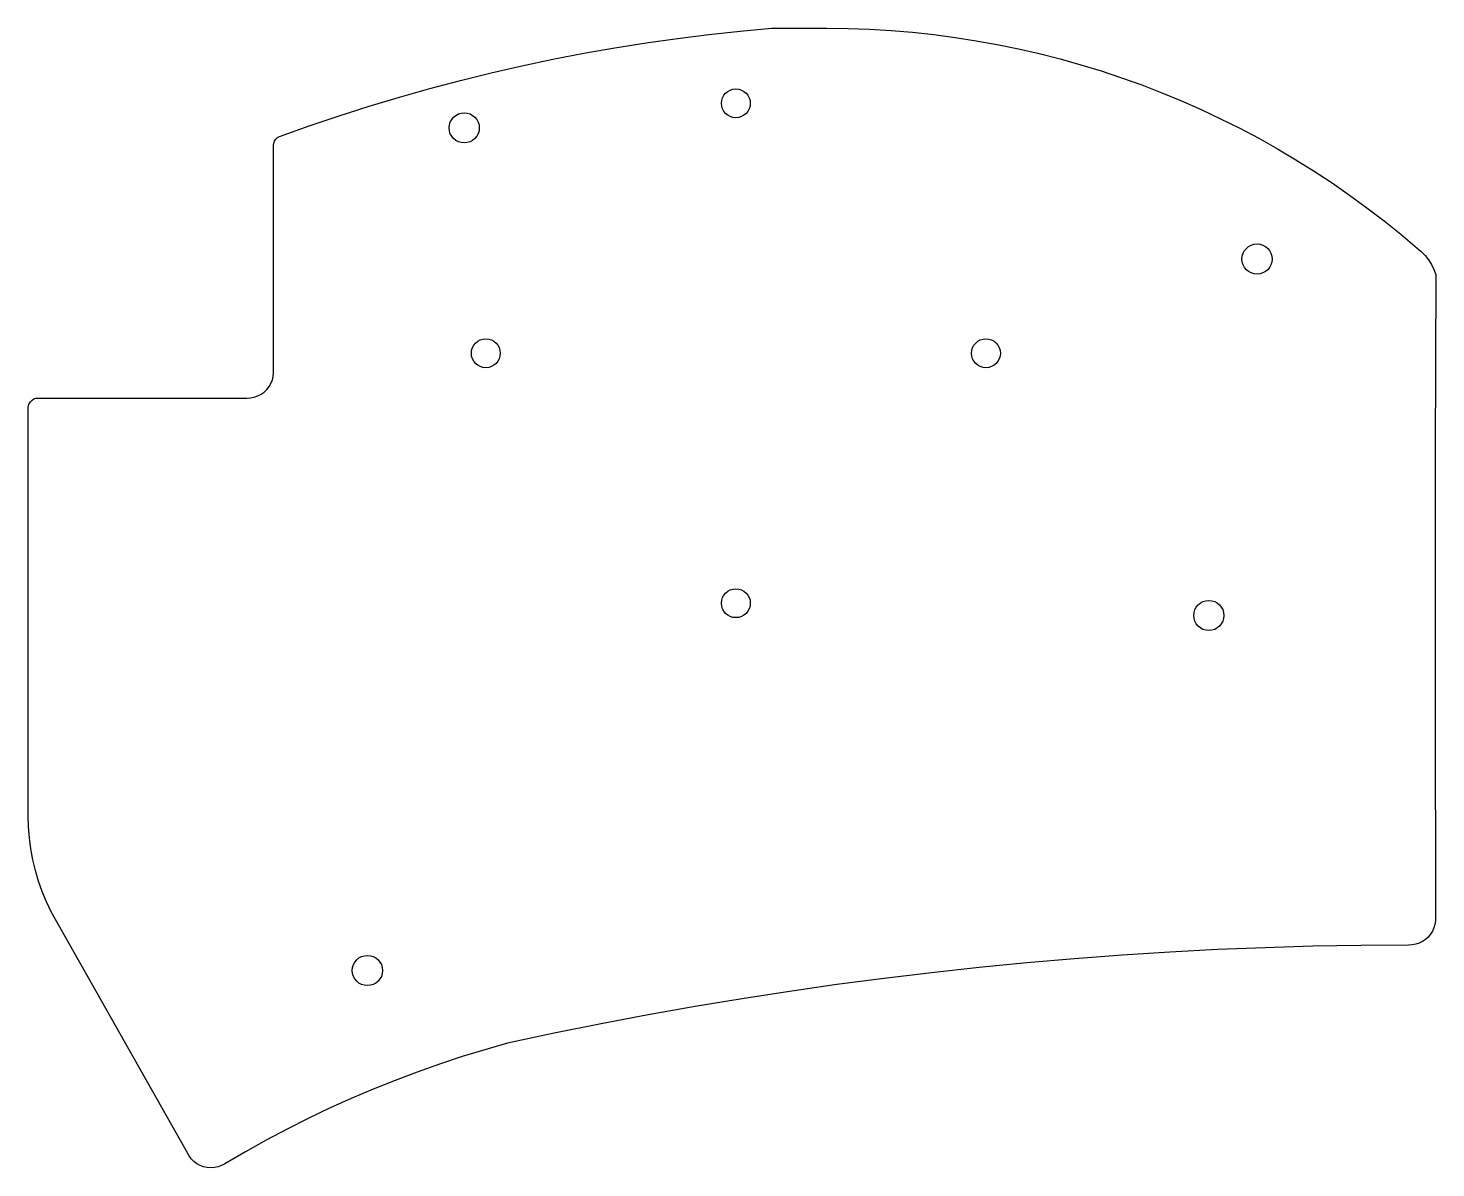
# Model space of a CAD drawing. Header units: millimetres. Extents: x 18 to 125, y -117 to -30.
import ezdxf

# ---------------------------------------------------------------- set-up
doc = ezdxf.new("R2010")
doc.units = ezdxf.units.MM
doc.layers.get('0').update_dxf_attribs({"linetype": 'CONTINUOUS'})

msp = doc.modelspace()

# ---------------------------------------------------------------- linework, layer by layer
msp.add_lwpolyline([(78.735857, -30.123628), (80.369922, -30.143037), (82.003063, -30.201311), (83.634356, -30.298396), (85.262881, -30.434238), (86.887715, -30.60876), (88.507941, -30.821864), (90.122643, -31.073428), (91.730907, -31.36331), (93.331824, -31.691348), (94.92449, -32.057354), (96.508003, -32.461123), (98.08147, -32.902426), (99.644, -33.381013), (101.194709, -33.896615), (102.732722, -34.448939), (104.257168, -35.037673), (105.767186, -35.662485), (107.261923, -36.323021), (108.740533, -37.018908), (110.20218, -37.749752), (111.646037, -38.51514), (113.07129, -39.31464), (114.477132, -40.1478), (115.862767, -41.014148), (117.227414, -41.913194), (118.570299, -42.844432), (119.890665, -43.807333), (121.187765, -44.801354), (122.460865, -45.825932), (123.709246, -46.880489), (124.029535, -47.148696), (124.320582, -47.448382), (124.57932, -47.776369), (124.803011, -48.12919), (124.989291, -48.503115), (125.136191, -48.894191), (125.082246, -62.463489), (125.082246, -81.259489), (125.097753, -98.160511), (125.058489, -98.43308), (124.981846, -98.697586), (124.869339, -98.948941), (124.723135, -99.182311), (124.546045, -99.393206), (124.341477, -99.577568), (124.113367, -99.73185), (123.866103, -99.853084), (123.604442, -99.938937), (123.333418, -99.987758), (123.058246, -99.998608), (119.417368, -100.025563), (115.777023, -100.093439), (112.13767, -100.202223), (108.49977, -100.351903), (104.863782, -100.542459), (101.230165, -100.773868), (97.599379, -101.0461), (93.971881, -101.35912), (90.348131, -101.712891), (86.728585, -102.107366), (83.113701, -102.542495), (79.503937, -103.018225), (75.899746, -103.534494), (72.301586, -104.091238), (68.70991, -104.688386), (65.125173, -105.325863), (61.547826, -106.003588), (57.978322, -106.721475), (54.417112, -107.479435), (52.680256, -107.974568), (50.954147, -108.505954), (49.239537, -109.07335), (47.537178, -109.676507), (45.847815, -110.31516), (44.172189, -110.989031), (42.511033, -111.697823), (40.865075, -112.441226), (39.235037, -113.218915), (37.621632, -114.030548), (36.025567, -114.875771), (34.447541, -115.754213), (32.888246, -116.665489), (32.640672, -116.801771), (32.376146, -116.901215), (32.100098, -116.961717), (31.818227, -116.982026), (31.536357, -116.961725), (31.260307, -116.901231), (30.995778, -116.801794), (30.748233, -116.665469), (30.522784, -116.495069), (30.324087, -116.294114), (30.156246, -116.066754), (19.648942, -97.473639), (19.293158, -96.708607), (18.976274, -95.926661), (18.69911, -95.12977), (18.462365, -94.319951), (18.266639, -93.499253), (18.112427, -92.66975), (18.00012, -91.833544), (17.93, -90.992747), (17.902246, -90.149489), (17.914246, -82.529489), (17.914246, -75.163489), (17.914246, -67.035489), (17.914246, -59.057489), (17.933075, -58.890597), (17.988532, -58.732071), (18.077877, -58.589862), (18.196629, -58.471103), (18.338833, -58.38175), (18.497355, -58.326285), (18.664246, -58.307489), (34.569244, -58.310406), (34.851205, -58.295468), (35.128249, -58.240938), (35.394862, -58.147959), (35.645735, -58.018384), (35.875875, -57.85479), (36.0807, -57.660435), (36.256133, -57.439188), (36.398682, -57.195452), (36.505509, -56.934081), (36.574488, -56.660276), (36.604245, -56.379488), (36.604201, -39.054908), (36.623458, -38.885818), (36.680395, -38.725435), (36.772027, -38.582019), (36.893635, -38.462956), (37.038956, -38.374378), (39.306262, -37.567079), (41.586743, -36.797781), (43.879759, -36.066696), (46.184672, -35.37403), (48.500838, -34.719975), (50.827609, -34.104715), (53.164336, -33.52842), (55.510367, -32.991253), (57.865046, -32.493362), (60.227717, -32.034887), (62.597718, -31.615956), (64.974389, -31.236686), (67.357066, -30.897183), (69.745083, -30.597542), (72.137773, -30.337846), (74.534469, -30.118168)], close=True)
for centre, radius in [((71.814246, -35.847489), 1.1), ((51.12, -37.72), 1.15), ((111.517837, -47.717142), 1.15), ((52.764246, -54.897489), 1.1), ((90.864246, -54.897489), 1.1), ((71.814246, -73.947489), 1.1), ((107.84, -74.88), 1.15), ((43.747246, -101.940489), 1.15)]:
    msp.add_circle(centre, radius)

doc.saveas('drawing.dxf')
